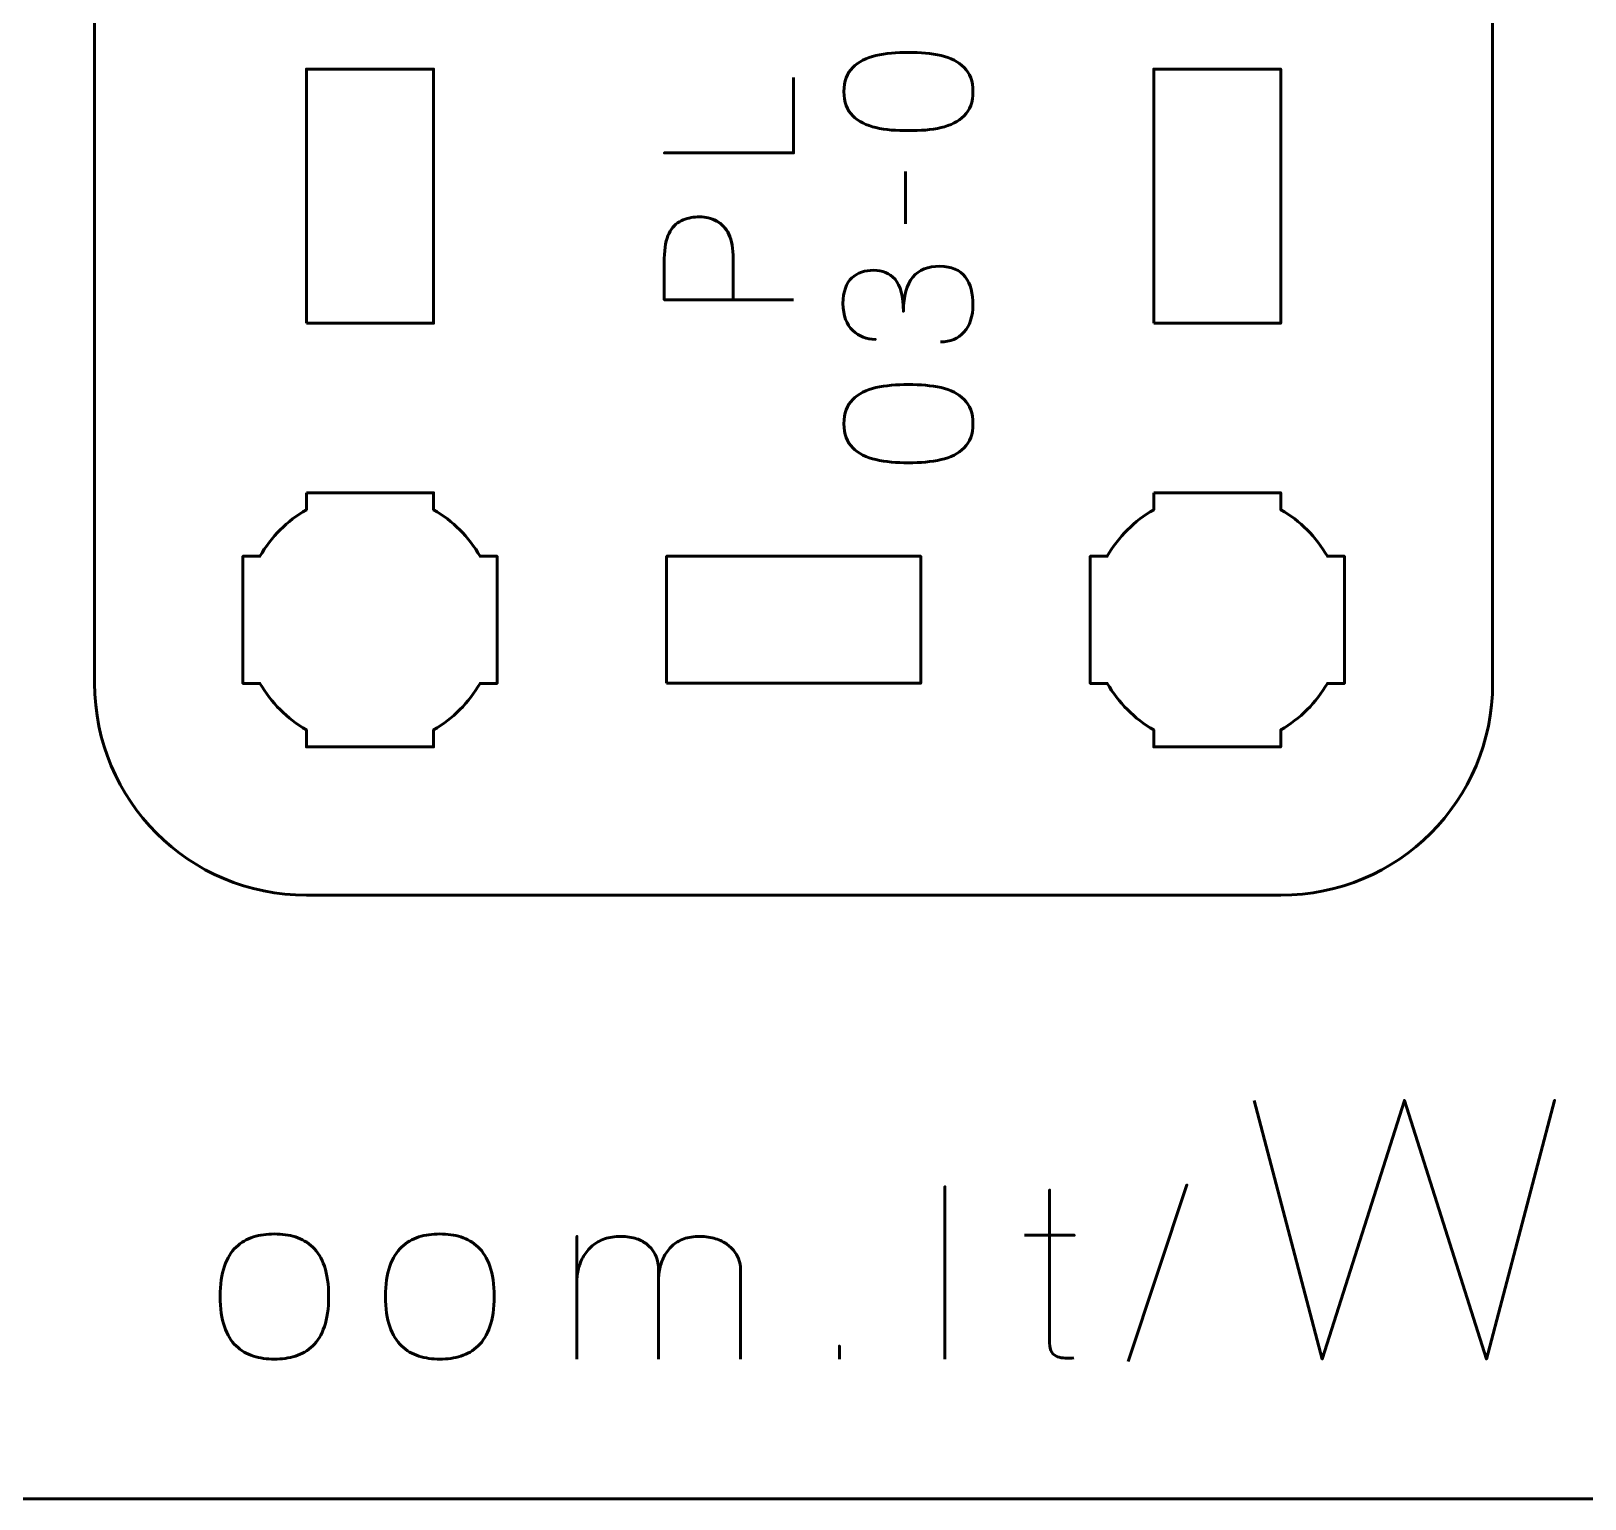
# Model space of a CAD drawing. Header units: centimetres. Extents: x -21 to 0, y -29.7 to 0.
# Drawn here: x -11.825 to -8.157, y -29.7 to -26.235 of the extents above; entities that cross this region are included whole.
import ezdxf

# ---------------------------------------------------------------- set-up
doc = ezdxf.new("R2010")
doc.units = ezdxf.units.CM
doc.header["$MEASUREMENT"] = 0
doc.layers.add('Layer 1', color=7, linetype='Continuous')

msp = doc.modelspace()

# ---------------------------------------------------------------- linework, layer by layer
at = {"layer": 'Layer 1', "color": 22, "lineweight": 53}
msp.add_open_spline([(-21, -29.19991), (-21, -29.19991), (-21, -0.49996), (-21, -0.49996), (-21, -0.49996), (-21, -0.22299), (-20.77691, 0), (-20.49991, 0), (-20.49991, 0), (-20.49991, 0), (-0.5001, 0), (-0.5001, 0), (-0.5001, 0), (-0.22296, 0), (0, -0.22299), (0, -0.49996), (0, -0.49996), (0, -0.49996), (0, -29.19991), (0, -29.19991), (0, -29.19991), (0, -29.47691), (-0.22296, -29.7), (-0.5001, -29.7), (-0.5001, -29.7), (-0.5001, -29.7), (-20.49991, -29.7), (-20.49991, -29.7), (-20.49991, -29.7), (-20.77691, -29.7), (-21, -29.47691), (-21, -29.19991)], degree=3, knots=[0, 0, 0, 0, 0.125, 0.125, 0.125, 0.125, 0.25, 0.25, 0.25, 0.25, 0.375, 0.375, 0.375, 0.375, 0.5, 0.5, 0.5, 0.5, 0.625, 0.625, 0.625, 0.625, 0.75, 0.75, 0.75, 0.75, 0.875, 0.875, 0.875, 0.875, 1, 1, 1, 1], dxfattribs=at)
at = {"layer": 'Layer 1', "color": 114, "lineweight": 53}
msp.add_open_spline([(-11.67493, -27.77487), (-11.67493, -27.77487), (-11.67493, -23.47501), (-11.67493, -23.47501), (-11.67493, -23.47501), (-11.67493, -23.19788), (-11.45183, -22.97492), (-11.17483, -22.97492), (-11.17483, -22.97492), (-11.17483, -22.97492), (-8.87491, -22.97492), (-8.87491, -22.97492), (-8.87491, -22.97492), (-8.5979, -22.97492), (-8.37495, -23.19788), (-8.37495, -23.47501), (-8.37495, -23.47501), (-8.37495, -23.47501), (-8.37495, -27.77487), (-8.37495, -27.77487), (-8.37495, -27.77487), (-8.37495, -28.05187), (-8.5979, -28.27496), (-8.87491, -28.27496), (-8.87491, -28.27496), (-8.87491, -28.27496), (-11.17483, -28.27496), (-11.17483, -28.27496), (-11.17483, -28.27496), (-11.45183, -28.27496), (-11.67493, -28.05187), (-11.67493, -27.77487)], degree=3, knots=[0, 0, 0, 0, 0.125, 0.125, 0.125, 0.125, 0.25, 0.25, 0.25, 0.25, 0.375, 0.375, 0.375, 0.375, 0.5, 0.5, 0.5, 0.5, 0.625, 0.625, 0.625, 0.625, 0.75, 0.75, 0.75, 0.75, 0.875, 0.875, 0.875, 0.875, 1, 1, 1, 1], dxfattribs=at)
at = {"layer": 'Layer 1', "color": 40, "lineweight": 53}
for points, knots in [([(-9.60156, -26.37823), (-9.6018, -26.35371), (-9.60872, -26.3347), (-9.62223, -26.32118), (-9.62223, -26.32118), (-9.63571, -26.30781), (-9.65391, -26.29847), (-9.67691, -26.29321), (-9.67691, -26.29321), (-9.69981, -26.28813), (-9.72542, -26.28562), (-9.75396, -26.28591), (-9.75396, -26.28591), (-9.78207, -26.28562), (-9.80769, -26.28813), (-9.83072, -26.29321), (-9.83072, -26.29321), (-9.85344, -26.29847), (-9.87164, -26.30781), (-9.88544, -26.32118), (-9.88544, -26.32118), (-9.89891, -26.3347), (-9.90597, -26.35371), (-9.90636, -26.37823), (-9.90636, -26.37823), (-9.90597, -26.40292), (-9.89891, -26.42194), (-9.88544, -26.43531), (-9.88544, -26.43531), (-9.87164, -26.44878), (-9.85344, -26.45803), (-9.83072, -26.46314), (-9.83072, -26.46314), (-9.80769, -26.46836), (-9.78207, -26.47083), (-9.75396, -26.47044), (-9.75396, -26.47044), (-9.72542, -26.47083), (-9.69981, -26.46836), (-9.67691, -26.46314), (-9.67691, -26.46314), (-9.65391, -26.45803), (-9.63571, -26.44878), (-9.62223, -26.43531), (-9.62223, -26.43531), (-9.60872, -26.42194), (-9.6018, -26.40292), (-9.60156, -26.37823)], [0, 0, 0, 0, 0.0833333, 0.0833333, 0.0833333, 0.0833333, 0.1666667, 0.1666667, 0.1666667, 0.1666667, 0.25, 0.25, 0.25, 0.25, 0.3333333, 0.3333333, 0.3333333, 0.3333333, 0.4166667, 0.4166667, 0.4166667, 0.4166667, 0.5, 0.5, 0.5, 0.5, 0.5833333, 0.5833333, 0.5833333, 0.5833333, 0.6666667, 0.6666667, 0.6666667, 0.6666667, 0.75, 0.75, 0.75, 0.75, 0.8333333, 0.8333333, 0.8333333, 0.8333333, 0.9166667, 0.9166667, 0.9166667, 0.9166667, 1, 1, 1, 1]), ([(-9.60156, -26.37823), (-9.6018, -26.35371), (-9.60872, -26.3347), (-9.62223, -26.32118), (-9.62223, -26.32118), (-9.63571, -26.30781), (-9.65391, -26.29847), (-9.67691, -26.29321), (-9.67691, -26.29321), (-9.69981, -26.28813), (-9.72542, -26.28562), (-9.75396, -26.28591), (-9.75396, -26.28591), (-9.78207, -26.28562), (-9.80769, -26.28813), (-9.83072, -26.29321), (-9.83072, -26.29321), (-9.85344, -26.29847), (-9.87164, -26.30781), (-9.88544, -26.32118), (-9.88544, -26.32118), (-9.89891, -26.3347), (-9.90597, -26.35371), (-9.90636, -26.37823), (-9.90636, -26.37823), (-9.90597, -26.40292), (-9.89891, -26.42194), (-9.88544, -26.43531), (-9.88544, -26.43531), (-9.87164, -26.44878), (-9.85344, -26.45803), (-9.83072, -26.46314), (-9.83072, -26.46314), (-9.80769, -26.46836), (-9.78207, -26.47083), (-9.75396, -26.47044), (-9.75396, -26.47044), (-9.72542, -26.47083), (-9.69981, -26.46836), (-9.67691, -26.46314), (-9.67691, -26.46314), (-9.65391, -26.45803), (-9.63571, -26.44878), (-9.62223, -26.43531), (-9.62223, -26.43531), (-9.60872, -26.42194), (-9.6018, -26.40292), (-9.60156, -26.37823)], [0, 0, 0, 0, 0.0833333, 0.0833333, 0.0833333, 0.0833333, 0.1666667, 0.1666667, 0.1666667, 0.1666667, 0.25, 0.25, 0.25, 0.25, 0.3333333, 0.3333333, 0.3333333, 0.3333333, 0.4166667, 0.4166667, 0.4166667, 0.4166667, 0.5, 0.5, 0.5, 0.5, 0.5833333, 0.5833333, 0.5833333, 0.5833333, 0.6666667, 0.6666667, 0.6666667, 0.6666667, 0.75, 0.75, 0.75, 0.75, 0.8333333, 0.8333333, 0.8333333, 0.8333333, 0.9166667, 0.9166667, 0.9166667, 0.9166667, 1, 1, 1, 1]), ([(-10.02489, -26.34489), (-10.02489, -26.34489), (-10.02489, -26.52308), (-10.02489, -26.52308), (-10.02489, -26.52308), (-10.02489, -26.52308), (-10.3301, -26.52308), (-10.3301, -26.52308), (-10.3301, -26.52308), (-10.3301, -26.52308), (-10.02489, -26.52308), (-10.02489, -26.52308), (-10.02489, -26.52308), (-10.02489, -26.52308), (-10.02489, -26.34489), (-10.02489, -26.34489)], [0, 0, 0, 0, 0.25, 0.25, 0.25, 0.25, 0.5, 0.5, 0.5, 0.5, 0.75, 0.75, 0.75, 0.75, 1, 1, 1, 1]), ([(-10.02489, -26.8695), (-10.02489, -26.8695), (-10.3301, -26.8695), (-10.3301, -26.8695), (-10.3301, -26.8695), (-10.3301, -26.8695), (-10.3301, -26.7722), (-10.3301, -26.7722), (-10.3301, -26.7722), (-10.32982, -26.74659), (-10.32612, -26.72659), (-10.31896, -26.7124), (-10.31896, -26.7124), (-10.31165, -26.69851), (-10.30213, -26.6887), (-10.29028, -26.68305), (-10.29028, -26.68305), (-10.27842, -26.67755), (-10.26562, -26.67452), (-10.25182, -26.67395), (-10.25182, -26.67395), (-10.23778, -26.67328), (-10.22441, -26.67561), (-10.21175, -26.68111), (-10.21175, -26.68111), (-10.19905, -26.68665), (-10.18857, -26.69614), (-10.18046, -26.70937), (-10.18046, -26.70937), (-10.17231, -26.72288), (-10.16818, -26.74109), (-10.1679, -26.76423), (-10.1679, -26.76423), (-10.1679, -26.76423), (-10.1679, -26.8695), (-10.1679, -26.8695), (-10.1679, -26.8695), (-10.1679, -26.8695), (-10.1679, -26.76423), (-10.1679, -26.76423), (-10.1679, -26.76423), (-10.16818, -26.74147), (-10.17231, -26.72345), (-10.18046, -26.70994), (-10.18046, -26.70994), (-10.18857, -26.69656), (-10.19905, -26.68704), (-10.21175, -26.6814), (-10.21175, -26.6814), (-10.22441, -26.67589), (-10.23778, -26.67342), (-10.25182, -26.67395), (-10.25182, -26.67395), (-10.26562, -26.67452), (-10.27842, -26.67755), (-10.29028, -26.68319), (-10.29028, -26.68319), (-10.30213, -26.68898), (-10.31165, -26.69889), (-10.31896, -26.71283), (-10.31896, -26.71283), (-10.32612, -26.72701), (-10.32982, -26.74687), (-10.3301, -26.7722), (-10.3301, -26.7722), (-10.3301, -26.7722), (-10.3301, -26.8695), (-10.3301, -26.8695), (-10.3301, -26.8695), (-10.3301, -26.8695), (-10.02489, -26.8695), (-10.02489, -26.8695)], [0, 0, 0, 0, 0.0555556, 0.0555556, 0.0555556, 0.0555556, 0.1111111, 0.1111111, 0.1111111, 0.1111111, 0.1666667, 0.1666667, 0.1666667, 0.1666667, 0.2222222, 0.2222222, 0.2222222, 0.2222222, 0.2777778, 0.2777778, 0.2777778, 0.2777778, 0.3333333, 0.3333333, 0.3333333, 0.3333333, 0.3888889, 0.3888889, 0.3888889, 0.3888889, 0.4444444, 0.4444444, 0.4444444, 0.4444444, 0.5, 0.5, 0.5, 0.5, 0.5555556, 0.5555556, 0.5555556, 0.5555556, 0.6111111, 0.6111111, 0.6111111, 0.6111111, 0.6666667, 0.6666667, 0.6666667, 0.6666667, 0.7222222, 0.7222222, 0.7222222, 0.7222222, 0.7777778, 0.7777778, 0.7777778, 0.7777778, 0.8333333, 0.8333333, 0.8333333, 0.8333333, 0.8888889, 0.8888889, 0.8888889, 0.8888889, 0.9444444, 0.9444444, 0.9444444, 0.9444444, 1, 1, 1, 1]), ([(-9.67818, -26.96902), (-9.65514, -26.96902), (-9.63669, -26.96129), (-9.6229, -26.94584), (-9.6229, -26.94584), (-9.60886, -26.9307), (-9.6018, -26.90933), (-9.60156, -26.88177), (-9.60156, -26.88177), (-9.60142, -26.85447), (-9.60748, -26.83242), (-9.61973, -26.81577), (-9.61973, -26.81577), (-9.63214, -26.79936), (-9.65211, -26.79097), (-9.6798, -26.7904), (-9.6798, -26.7904), (-9.70778, -26.7904), (-9.72916, -26.79894), (-9.74376, -26.81619), (-9.74376, -26.81619), (-9.75837, -26.83355), (-9.76567, -26.86054), (-9.76581, -26.89708), (-9.76581, -26.89708), (-9.76595, -26.8611), (-9.77255, -26.83574), (-9.78553, -26.82113), (-9.78553, -26.82113), (-9.79848, -26.80667), (-9.81527, -26.79965), (-9.83608, -26.80007), (-9.83608, -26.80007), (-9.85676, -26.79993), (-9.87383, -26.80586), (-9.88748, -26.81771), (-9.88748, -26.81771), (-9.90085, -26.82981), (-9.90787, -26.85006), (-9.90844, -26.87846), (-9.90844, -26.87846), (-9.90773, -26.90714), (-9.90004, -26.92834), (-9.8853, -26.94227), (-9.8853, -26.94227), (-9.87055, -26.95632), (-9.85277, -26.96323), (-9.83182, -26.96309), (-9.83182, -26.96309), (-9.85277, -26.96323), (-9.87055, -26.95632), (-9.8853, -26.94227), (-9.8853, -26.94227), (-9.90004, -26.92834), (-9.90773, -26.90714), (-9.90844, -26.87846), (-9.90844, -26.87846), (-9.90787, -26.85006), (-9.90085, -26.82981), (-9.88748, -26.81771), (-9.88748, -26.81771), (-9.87383, -26.80586), (-9.85676, -26.79993), (-9.83608, -26.80007), (-9.83608, -26.80007), (-9.81527, -26.79965), (-9.79848, -26.80667), (-9.78553, -26.82113), (-9.78553, -26.82113), (-9.77255, -26.83574), (-9.76595, -26.8611), (-9.76581, -26.89708), (-9.76581, -26.89708), (-9.76567, -26.86054), (-9.75837, -26.83355), (-9.74376, -26.81619), (-9.74376, -26.81619), (-9.72916, -26.79894), (-9.70778, -26.7904), (-9.6798, -26.7904), (-9.6798, -26.7904), (-9.65211, -26.79097), (-9.63214, -26.79936), (-9.61973, -26.81577), (-9.61973, -26.81577), (-9.60748, -26.83242), (-9.60142, -26.85447), (-9.60156, -26.88177), (-9.60156, -26.88177), (-9.6018, -26.90933), (-9.60886, -26.9307), (-9.6229, -26.94584), (-9.6229, -26.94584), (-9.63669, -26.96129), (-9.65514, -26.96902), (-9.67818, -26.96902)], [0, 0, 0, 0, 0.0416667, 0.0416667, 0.0416667, 0.0416667, 0.0833333, 0.0833333, 0.0833333, 0.0833333, 0.125, 0.125, 0.125, 0.125, 0.1666667, 0.1666667, 0.1666667, 0.1666667, 0.2083333, 0.2083333, 0.2083333, 0.2083333, 0.25, 0.25, 0.25, 0.25, 0.2916667, 0.2916667, 0.2916667, 0.2916667, 0.3333333, 0.3333333, 0.3333333, 0.3333333, 0.375, 0.375, 0.375, 0.375, 0.4166667, 0.4166667, 0.4166667, 0.4166667, 0.4583333, 0.4583333, 0.4583333, 0.4583333, 0.5, 0.5, 0.5, 0.5, 0.5416667, 0.5416667, 0.5416667, 0.5416667, 0.5833333, 0.5833333, 0.5833333, 0.5833333, 0.625, 0.625, 0.625, 0.625, 0.6666667, 0.6666667, 0.6666667, 0.6666667, 0.7083333, 0.7083333, 0.7083333, 0.7083333, 0.75, 0.75, 0.75, 0.75, 0.7916667, 0.7916667, 0.7916667, 0.7916667, 0.8333333, 0.8333333, 0.8333333, 0.8333333, 0.875, 0.875, 0.875, 0.875, 0.9166667, 0.9166667, 0.9166667, 0.9166667, 0.9583333, 0.9583333, 0.9583333, 0.9583333, 1, 1, 1, 1]), ([(-9.60156, -27.16206), (-9.6018, -27.13754), (-9.60872, -27.11852), (-9.62223, -27.10501), (-9.62223, -27.10501), (-9.63571, -27.09164), (-9.65391, -27.08229), (-9.67691, -27.07704), (-9.67691, -27.07704), (-9.69981, -27.07196), (-9.72542, -27.06945), (-9.75396, -27.06973), (-9.75396, -27.06973), (-9.78207, -27.06945), (-9.80769, -27.07196), (-9.83072, -27.07704), (-9.83072, -27.07704), (-9.85344, -27.08229), (-9.87164, -27.09164), (-9.88544, -27.10501), (-9.88544, -27.10501), (-9.89891, -27.11852), (-9.90597, -27.13754), (-9.90636, -27.16206), (-9.90636, -27.16206), (-9.90597, -27.18671), (-9.89891, -27.20576), (-9.88544, -27.2191), (-9.88544, -27.2191), (-9.87164, -27.23261), (-9.85344, -27.24185), (-9.83072, -27.24693), (-9.83072, -27.24693), (-9.80769, -27.25219), (-9.78207, -27.25466), (-9.75396, -27.25427), (-9.75396, -27.25427), (-9.72542, -27.25466), (-9.69981, -27.25219), (-9.67691, -27.24693), (-9.67691, -27.24693), (-9.65391, -27.24185), (-9.63571, -27.23261), (-9.62223, -27.2191), (-9.62223, -27.2191), (-9.60872, -27.20576), (-9.6018, -27.18671), (-9.60156, -27.16206)], [0, 0, 0, 0, 0.0833333, 0.0833333, 0.0833333, 0.0833333, 0.1666667, 0.1666667, 0.1666667, 0.1666667, 0.25, 0.25, 0.25, 0.25, 0.3333333, 0.3333333, 0.3333333, 0.3333333, 0.4166667, 0.4166667, 0.4166667, 0.4166667, 0.5, 0.5, 0.5, 0.5, 0.5833333, 0.5833333, 0.5833333, 0.5833333, 0.6666667, 0.6666667, 0.6666667, 0.6666667, 0.75, 0.75, 0.75, 0.75, 0.8333333, 0.8333333, 0.8333333, 0.8333333, 0.9166667, 0.9166667, 0.9166667, 0.9166667, 1, 1, 1, 1]), ([(-9.60156, -27.16206), (-9.6018, -27.13754), (-9.60872, -27.11852), (-9.62223, -27.10501), (-9.62223, -27.10501), (-9.63571, -27.09164), (-9.65391, -27.08229), (-9.67691, -27.07704), (-9.67691, -27.07704), (-9.69981, -27.07196), (-9.72542, -27.06945), (-9.75396, -27.06973), (-9.75396, -27.06973), (-9.78207, -27.06945), (-9.80769, -27.07196), (-9.83072, -27.07704), (-9.83072, -27.07704), (-9.85344, -27.08229), (-9.87164, -27.09164), (-9.88544, -27.10501), (-9.88544, -27.10501), (-9.89891, -27.11852), (-9.90597, -27.13754), (-9.90636, -27.16206), (-9.90636, -27.16206), (-9.90597, -27.18671), (-9.89891, -27.20576), (-9.88544, -27.2191), (-9.88544, -27.2191), (-9.87164, -27.23261), (-9.85344, -27.24185), (-9.83072, -27.24693), (-9.83072, -27.24693), (-9.80769, -27.25219), (-9.78207, -27.25466), (-9.75396, -27.25427), (-9.75396, -27.25427), (-9.72542, -27.25466), (-9.69981, -27.25219), (-9.67691, -27.24693), (-9.67691, -27.24693), (-9.65391, -27.24185), (-9.63571, -27.23261), (-9.62223, -27.2191), (-9.62223, -27.2191), (-9.60872, -27.20576), (-9.6018, -27.18671), (-9.60156, -27.16206)], [0, 0, 0, 0, 0.0833333, 0.0833333, 0.0833333, 0.0833333, 0.1666667, 0.1666667, 0.1666667, 0.1666667, 0.25, 0.25, 0.25, 0.25, 0.3333333, 0.3333333, 0.3333333, 0.3333333, 0.4166667, 0.4166667, 0.4166667, 0.4166667, 0.5, 0.5, 0.5, 0.5, 0.5833333, 0.5833333, 0.5833333, 0.5833333, 0.6666667, 0.6666667, 0.6666667, 0.6666667, 0.75, 0.75, 0.75, 0.75, 0.8333333, 0.8333333, 0.8333333, 0.8333333, 0.9166667, 0.9166667, 0.9166667, 0.9166667, 1, 1, 1, 1])]:
    msp.add_open_spline(points, degree=3, knots=knots, dxfattribs=at)
at = {"layer": 'Layer 1', "lineweight": 53}
for points, knots in [([(-11.17483, -26.92492), (-11.17483, -26.92492), (-11.17483, -26.32492), (-11.17483, -26.32492), (-11.17483, -26.32492), (-11.17483, -26.32492), (-10.87483, -26.32492), (-10.87483, -26.32492), (-10.87483, -26.32492), (-10.87483, -26.32492), (-10.87483, -26.92492), (-10.87483, -26.92492), (-10.87483, -26.92492), (-10.87483, -26.92492), (-11.17483, -26.92492), (-11.17483, -26.92492)], [0, 0, 0, 0, 0.25, 0.25, 0.25, 0.25, 0.5, 0.5, 0.5, 0.5, 0.75, 0.75, 0.75, 0.75, 1, 1, 1, 1]), ([(-9.17491, -26.92492), (-9.17491, -26.92492), (-9.17491, -26.32492), (-9.17491, -26.32492), (-9.17491, -26.32492), (-9.17491, -26.32492), (-8.87491, -26.32492), (-8.87491, -26.32492), (-8.87491, -26.32492), (-8.87491, -26.32492), (-8.87491, -26.92492), (-8.87491, -26.92492), (-8.87491, -26.92492), (-8.87491, -26.92492), (-9.17491, -26.92492), (-9.17491, -26.92492)], [0, 0, 0, 0, 0.25, 0.25, 0.25, 0.25, 0.5, 0.5, 0.5, 0.5, 0.75, 0.75, 0.75, 0.75, 1, 1, 1, 1]), ([(-11.17489, -27.32502), (-11.17489, -27.32502), (-11.03032, -27.32502), (-11.03032, -27.32502), (-11.03032, -27.32502), (-11.03032, -27.32502), (-11.0249, -27.32495), (-11.0249, -27.32495), (-11.0249, -27.32495), (-11.0249, -27.32495), (-11.01947, -27.32502), (-11.01947, -27.32502), (-11.01947, -27.32502), (-11.01947, -27.32502), (-10.87489, -27.32502), (-10.87489, -27.32502), (-10.87489, -27.32502), (-10.87489, -27.32502), (-10.87489, -27.36508), (-10.87489, -27.36508), (-10.87489, -27.36508), (-10.82932, -27.39143), (-10.79134, -27.42944), (-10.765, -27.47501), (-10.765, -27.47501), (-10.765, -27.47501), (-10.72489, -27.47501), (-10.72489, -27.47501), (-10.72489, -27.47501), (-10.72489, -27.47501), (-10.72489, -27.77501), (-10.72489, -27.77501), (-10.72489, -27.77501), (-10.72489, -27.77501), (-10.76509, -27.77501), (-10.76509, -27.77501), (-10.76509, -27.77501), (-10.79143, -27.82051), (-10.82937, -27.85847), (-10.87489, -27.8848), (-10.87489, -27.8848), (-10.87489, -27.8848), (-10.87489, -27.92501), (-10.87489, -27.92501), (-10.87489, -27.92501), (-10.87489, -27.92501), (-11.17489, -27.92501), (-11.17489, -27.92501), (-11.17489, -27.92501), (-11.17489, -27.92501), (-11.17489, -27.88478), (-11.17489, -27.88478), (-11.17489, -27.88478), (-11.2204, -27.85845), (-11.25834, -27.8205), (-11.28469, -27.77501), (-11.28469, -27.77501), (-11.28469, -27.77501), (-11.32488, -27.77501), (-11.32488, -27.77501), (-11.32488, -27.77501), (-11.32488, -27.77501), (-11.32488, -27.62754), (-11.32488, -27.62754), (-11.32488, -27.62754), (-11.32488, -27.62754), (-11.3249, -27.62494), (-11.3249, -27.62494), (-11.3249, -27.62494), (-11.3249, -27.62494), (-11.32488, -27.62234), (-11.32488, -27.62234), (-11.32488, -27.62234), (-11.32488, -27.62234), (-11.32488, -27.47501), (-11.32488, -27.47501), (-11.32488, -27.47501), (-11.32488, -27.47501), (-11.28478, -27.47501), (-11.28478, -27.47501), (-11.28478, -27.47501), (-11.25844, -27.42945), (-11.22045, -27.39145), (-11.17489, -27.3651), (-11.17489, -27.3651), (-11.17489, -27.3651), (-11.17489, -27.32502), (-11.17489, -27.32502)], [0, 0, 0, 0, 0.0454545, 0.0454545, 0.0454545, 0.0454545, 0.0909091, 0.0909091, 0.0909091, 0.0909091, 0.1363636, 0.1363636, 0.1363636, 0.1363636, 0.1818182, 0.1818182, 0.1818182, 0.1818182, 0.2272727, 0.2272727, 0.2272727, 0.2272727, 0.2727273, 0.2727273, 0.2727273, 0.2727273, 0.3181818, 0.3181818, 0.3181818, 0.3181818, 0.3636364, 0.3636364, 0.3636364, 0.3636364, 0.4090909, 0.4090909, 0.4090909, 0.4090909, 0.4545455, 0.4545455, 0.4545455, 0.4545455, 0.5, 0.5, 0.5, 0.5, 0.5454545, 0.5454545, 0.5454545, 0.5454545, 0.5909091, 0.5909091, 0.5909091, 0.5909091, 0.6363636, 0.6363636, 0.6363636, 0.6363636, 0.6818182, 0.6818182, 0.6818182, 0.6818182, 0.7272727, 0.7272727, 0.7272727, 0.7272727, 0.7727273, 0.7727273, 0.7727273, 0.7727273, 0.8181818, 0.8181818, 0.8181818, 0.8181818, 0.8636364, 0.8636364, 0.8636364, 0.8636364, 0.9090909, 0.9090909, 0.9090909, 0.9090909, 0.9545455, 0.9545455, 0.9545455, 0.9545455, 1, 1, 1, 1]), ([(-9.17489, -27.32502), (-9.17489, -27.32502), (-9.03032, -27.32502), (-9.03032, -27.32502), (-9.03032, -27.32502), (-9.03032, -27.32502), (-9.0249, -27.32495), (-9.0249, -27.32495), (-9.0249, -27.32495), (-9.0249, -27.32495), (-9.01947, -27.32502), (-9.01947, -27.32502), (-9.01947, -27.32502), (-9.01947, -27.32502), (-8.87489, -27.32502), (-8.87489, -27.32502), (-8.87489, -27.32502), (-8.87489, -27.32502), (-8.87489, -27.36508), (-8.87489, -27.36508), (-8.87489, -27.36508), (-8.82932, -27.39143), (-8.79134, -27.42944), (-8.765, -27.47501), (-8.765, -27.47501), (-8.765, -27.47501), (-8.72489, -27.47501), (-8.72489, -27.47501), (-8.72489, -27.47501), (-8.72489, -27.47501), (-8.72489, -27.77501), (-8.72489, -27.77501), (-8.72489, -27.77501), (-8.72489, -27.77501), (-8.76509, -27.77501), (-8.76509, -27.77501), (-8.76509, -27.77501), (-8.79143, -27.82051), (-8.82937, -27.85847), (-8.87489, -27.8848), (-8.87489, -27.8848), (-8.87489, -27.8848), (-8.87489, -27.92501), (-8.87489, -27.92501), (-8.87489, -27.92501), (-8.87489, -27.92501), (-9.17489, -27.92501), (-9.17489, -27.92501), (-9.17489, -27.92501), (-9.17489, -27.92501), (-9.17489, -27.88478), (-9.17489, -27.88478), (-9.17489, -27.88478), (-9.2204, -27.85845), (-9.25834, -27.8205), (-9.28469, -27.77501), (-9.28469, -27.77501), (-9.28469, -27.77501), (-9.32488, -27.77501), (-9.32488, -27.77501), (-9.32488, -27.77501), (-9.32488, -27.77501), (-9.32488, -27.62754), (-9.32488, -27.62754), (-9.32488, -27.62754), (-9.32488, -27.62754), (-9.3249, -27.62494), (-9.3249, -27.62494), (-9.3249, -27.62494), (-9.3249, -27.62494), (-9.32488, -27.62234), (-9.32488, -27.62234), (-9.32488, -27.62234), (-9.32488, -27.62234), (-9.32488, -27.47501), (-9.32488, -27.47501), (-9.32488, -27.47501), (-9.32488, -27.47501), (-9.28478, -27.47501), (-9.28478, -27.47501), (-9.28478, -27.47501), (-9.25844, -27.42945), (-9.22045, -27.39145), (-9.17489, -27.3651), (-9.17489, -27.3651), (-9.17489, -27.3651), (-9.17489, -27.32502), (-9.17489, -27.32502)], [0, 0, 0, 0, 0.0454545, 0.0454545, 0.0454545, 0.0454545, 0.0909091, 0.0909091, 0.0909091, 0.0909091, 0.1363636, 0.1363636, 0.1363636, 0.1363636, 0.1818182, 0.1818182, 0.1818182, 0.1818182, 0.2272727, 0.2272727, 0.2272727, 0.2272727, 0.2727273, 0.2727273, 0.2727273, 0.2727273, 0.3181818, 0.3181818, 0.3181818, 0.3181818, 0.3636364, 0.3636364, 0.3636364, 0.3636364, 0.4090909, 0.4090909, 0.4090909, 0.4090909, 0.4545455, 0.4545455, 0.4545455, 0.4545455, 0.5, 0.5, 0.5, 0.5, 0.5454545, 0.5454545, 0.5454545, 0.5454545, 0.5909091, 0.5909091, 0.5909091, 0.5909091, 0.6363636, 0.6363636, 0.6363636, 0.6363636, 0.6818182, 0.6818182, 0.6818182, 0.6818182, 0.7272727, 0.7272727, 0.7272727, 0.7272727, 0.7727273, 0.7727273, 0.7727273, 0.7727273, 0.8181818, 0.8181818, 0.8181818, 0.8181818, 0.8636364, 0.8636364, 0.8636364, 0.8636364, 0.9090909, 0.9090909, 0.9090909, 0.9090909, 0.9545455, 0.9545455, 0.9545455, 0.9545455, 1, 1, 1, 1]), ([(-10.32488, -27.77487), (-10.32488, -27.77487), (-10.32488, -27.47486), (-10.32488, -27.47486), (-10.32488, -27.47486), (-10.32488, -27.47486), (-9.72489, -27.47486), (-9.72489, -27.47486), (-9.72489, -27.47486), (-9.72489, -27.47486), (-9.72489, -27.77487), (-9.72489, -27.77487), (-9.72489, -27.77487), (-9.72489, -27.77487), (-10.32488, -27.77487), (-10.32488, -27.77487)], [0, 0, 0, 0, 0.25, 0.25, 0.25, 0.25, 0.5, 0.5, 0.5, 0.5, 0.75, 0.75, 0.75, 0.75, 1, 1, 1, 1])]:
    msp.add_open_spline(points, degree=3, knots=knots, dxfattribs=at)
at = {"layer": 'Layer 1', "color": 40, "lineweight": 53}
msp.add_open_spline([(-9.76112, -26.69036), (-9.76112, -26.69036), (-9.76112, -26.56718), (-9.76112, -26.56718)], degree=3, dxfattribs=at)
at = {"layer": 'Layer 1', "color": 30, "lineweight": 53}
for points, knots in [([(-8.9381, -28.75943), (-8.9381, -28.75943), (-8.77723, -29.36988), (-8.77723, -29.36988), (-8.77723, -29.36988), (-8.77723, -29.36988), (-8.58334, -28.75943), (-8.58334, -28.75943), (-8.58334, -28.75943), (-8.58334, -28.75943), (-8.38946, -29.36988), (-8.38946, -29.36988), (-8.38946, -29.36988), (-8.38946, -29.36988), (-8.22859, -28.75943), (-8.22859, -28.75943), (-8.22859, -28.75943), (-8.22859, -28.75943), (-8.38946, -29.36988), (-8.38946, -29.36988), (-8.38946, -29.36988), (-8.38946, -29.36988), (-8.58334, -28.75943), (-8.58334, -28.75943), (-8.58334, -28.75943), (-8.58334, -28.75943), (-8.77723, -29.36988), (-8.77723, -29.36988), (-8.77723, -29.36988), (-8.77723, -29.36988), (-8.9381, -28.75943), (-8.9381, -28.75943)], [0, 0, 0, 0, 0.125, 0.125, 0.125, 0.125, 0.25, 0.25, 0.25, 0.25, 0.375, 0.375, 0.375, 0.375, 0.5, 0.5, 0.5, 0.5, 0.625, 0.625, 0.625, 0.625, 0.75, 0.75, 0.75, 0.75, 0.875, 0.875, 0.875, 0.875, 1, 1, 1, 1]), ([(-9.66793, -29.36988), (-9.66793, -29.36988), (-9.66793, -28.96292), (-9.66793, -28.96292), (-9.66793, -28.96292), (-9.66793, -28.96292), (-9.66793, -29.36988), (-9.66793, -29.36988)], [0, 0, 0, 0, 0.5, 0.5, 0.5, 0.5, 1, 1, 1, 1]), ([(-9.36313, -29.36706), (-9.37009, -29.36762), (-9.37705, -29.36781), (-9.38383, -29.36762), (-9.38383, -29.36762), (-9.3906, -29.36743), (-9.39672, -29.3664), (-9.40227, -29.36433), (-9.40227, -29.36433), (-9.40782, -29.36235), (-9.41224, -29.35878), (-9.41562, -29.3537), (-9.41562, -29.3537), (-9.41892, -29.34862), (-9.42061, -29.34138), (-9.4207, -29.33206), (-9.4207, -29.33206), (-9.4207, -29.32764), (-9.4207, -29.32012), (-9.4207, -29.30958), (-9.4207, -29.30958), (-9.4207, -29.29895), (-9.4207, -29.28615), (-9.4207, -29.27101), (-9.4207, -29.27101), (-9.4207, -29.25586), (-9.4207, -29.23931), (-9.4207, -29.22134), (-9.4207, -29.22134), (-9.4207, -29.20337), (-9.4207, -29.18484), (-9.4207, -29.16565), (-9.4207, -29.16565), (-9.4207, -29.14646), (-9.4207, -29.12755), (-9.4207, -29.10883), (-9.4207, -29.10883), (-9.4207, -29.09011), (-9.4207, -29.07251), (-9.4207, -29.05596), (-9.4207, -29.05596), (-9.4207, -29.0394), (-9.4207, -29.02472), (-9.4207, -29.01203), (-9.4207, -29.01203), (-9.4207, -28.99923), (-9.4207, -28.98926), (-9.4207, -28.98192), (-9.4207, -28.98192), (-9.4207, -28.97468), (-9.4207, -28.97091), (-9.4207, -28.97082), (-9.4207, -28.97082), (-9.4207, -28.97091), (-9.4207, -28.97468), (-9.4207, -28.98192), (-9.4207, -28.98192), (-9.4207, -28.98926), (-9.4207, -28.99923), (-9.4207, -29.01203), (-9.4207, -29.01203), (-9.4207, -29.02472), (-9.4207, -29.0394), (-9.4207, -29.05596), (-9.4207, -29.05596), (-9.4207, -29.07251), (-9.4207, -29.09011), (-9.4207, -29.10883), (-9.4207, -29.10883), (-9.4207, -29.12755), (-9.4207, -29.14646), (-9.4207, -29.16565), (-9.4207, -29.16565), (-9.4207, -29.18484), (-9.4207, -29.20337), (-9.4207, -29.22134), (-9.4207, -29.22134), (-9.4207, -29.23931), (-9.4207, -29.25586), (-9.4207, -29.27101), (-9.4207, -29.27101), (-9.4207, -29.28615), (-9.4207, -29.29895), (-9.4207, -29.30958), (-9.4207, -29.30958), (-9.4207, -29.32012), (-9.4207, -29.32764), (-9.4207, -29.33206), (-9.4207, -29.33206), (-9.42061, -29.34138), (-9.41892, -29.34862), (-9.41562, -29.3537), (-9.41562, -29.3537), (-9.41224, -29.35878), (-9.40782, -29.36235), (-9.40227, -29.36433), (-9.40227, -29.36433), (-9.39672, -29.3664), (-9.3906, -29.36743), (-9.38383, -29.36762), (-9.38383, -29.36762), (-9.37705, -29.36781), (-9.37009, -29.36762), (-9.36313, -29.36706)], [0, 0, 0, 0, 0.0384615, 0.0384615, 0.0384615, 0.0384615, 0.0769231, 0.0769231, 0.0769231, 0.0769231, 0.1153846, 0.1153846, 0.1153846, 0.1153846, 0.1538462, 0.1538462, 0.1538462, 0.1538462, 0.1923077, 0.1923077, 0.1923077, 0.1923077, 0.2307692, 0.2307692, 0.2307692, 0.2307692, 0.2692308, 0.2692308, 0.2692308, 0.2692308, 0.3076923, 0.3076923, 0.3076923, 0.3076923, 0.3461538, 0.3461538, 0.3461538, 0.3461538, 0.3846154, 0.3846154, 0.3846154, 0.3846154, 0.4230769, 0.4230769, 0.4230769, 0.4230769, 0.4615385, 0.4615385, 0.4615385, 0.4615385, 0.5, 0.5, 0.5, 0.5, 0.5384615, 0.5384615, 0.5384615, 0.5384615, 0.5769231, 0.5769231, 0.5769231, 0.5769231, 0.6153846, 0.6153846, 0.6153846, 0.6153846, 0.6538462, 0.6538462, 0.6538462, 0.6538462, 0.6923077, 0.6923077, 0.6923077, 0.6923077, 0.7307692, 0.7307692, 0.7307692, 0.7307692, 0.7692308, 0.7692308, 0.7692308, 0.7692308, 0.8076923, 0.8076923, 0.8076923, 0.8076923, 0.8461538, 0.8461538, 0.8461538, 0.8461538, 0.8846154, 0.8846154, 0.8846154, 0.8846154, 0.9230769, 0.9230769, 0.9230769, 0.9230769, 0.9615385, 0.9615385, 0.9615385, 0.9615385, 1, 1, 1, 1]), ([(-9.235, -29.37552), (-9.235, -29.37552), (-9.09671, -28.95897), (-9.09671, -28.95897), (-9.09671, -28.95897), (-9.09671, -28.95897), (-9.235, -29.37552), (-9.235, -29.37552)], [0, 0, 0, 0, 0.5, 0.5, 0.5, 0.5, 1, 1, 1, 1]), ([(-11.25062, -29.36988), (-11.23284, -29.36997), (-11.21629, -29.36772), (-11.20086, -29.36292), (-11.20086, -29.36292), (-11.18543, -29.35812), (-11.17179, -29.35012), (-11.16012, -29.33893), (-11.16012, -29.33893), (-11.14836, -29.32774), (-11.13924, -29.31259), (-11.13256, -29.2934), (-11.13256, -29.2934), (-11.12598, -29.2743), (-11.12259, -29.2505), (-11.12249, -29.222), (-11.12249, -29.222), (-11.12259, -29.19359), (-11.12598, -29.16988), (-11.13256, -29.15088), (-11.13256, -29.15088), (-11.13924, -29.13187), (-11.14836, -29.11673), (-11.16012, -29.10553), (-11.16012, -29.10553), (-11.17179, -29.09443), (-11.18543, -29.08644), (-11.20086, -29.08164), (-11.20086, -29.08164), (-11.21629, -29.07684), (-11.23284, -29.07458), (-11.25062, -29.07468), (-11.25062, -29.07468), (-11.26821, -29.07458), (-11.28477, -29.07684), (-11.3002, -29.08164), (-11.3002, -29.08164), (-11.31563, -29.08644), (-11.32917, -29.09443), (-11.34093, -29.10553), (-11.34093, -29.10553), (-11.35269, -29.11673), (-11.36191, -29.13187), (-11.36859, -29.15088), (-11.36859, -29.15088), (-11.37527, -29.16988), (-11.37866, -29.19359), (-11.37875, -29.222), (-11.37875, -29.222), (-11.37866, -29.2505), (-11.37527, -29.2743), (-11.36859, -29.2934), (-11.36859, -29.2934), (-11.36191, -29.31259), (-11.35269, -29.32774), (-11.34093, -29.33893), (-11.34093, -29.33893), (-11.32917, -29.35012), (-11.31563, -29.35812), (-11.3002, -29.36292), (-11.3002, -29.36292), (-11.28477, -29.36772), (-11.26821, -29.36997), (-11.25062, -29.36988)], [0, 0, 0, 0, 0.0625, 0.0625, 0.0625, 0.0625, 0.125, 0.125, 0.125, 0.125, 0.1875, 0.1875, 0.1875, 0.1875, 0.25, 0.25, 0.25, 0.25, 0.3125, 0.3125, 0.3125, 0.3125, 0.375, 0.375, 0.375, 0.375, 0.4375, 0.4375, 0.4375, 0.4375, 0.5, 0.5, 0.5, 0.5, 0.5625, 0.5625, 0.5625, 0.5625, 0.625, 0.625, 0.625, 0.625, 0.6875, 0.6875, 0.6875, 0.6875, 0.75, 0.75, 0.75, 0.75, 0.8125, 0.8125, 0.8125, 0.8125, 0.875, 0.875, 0.875, 0.875, 0.9375, 0.9375, 0.9375, 0.9375, 1, 1, 1, 1]), ([(-11.25062, -29.36988), (-11.23284, -29.36997), (-11.21629, -29.36772), (-11.20086, -29.36292), (-11.20086, -29.36292), (-11.18543, -29.35812), (-11.17179, -29.35012), (-11.16012, -29.33893), (-11.16012, -29.33893), (-11.14836, -29.32774), (-11.13924, -29.31259), (-11.13256, -29.2934), (-11.13256, -29.2934), (-11.12598, -29.2743), (-11.12259, -29.2505), (-11.12249, -29.222), (-11.12249, -29.222), (-11.12259, -29.19359), (-11.12598, -29.16988), (-11.13256, -29.15088), (-11.13256, -29.15088), (-11.13924, -29.13187), (-11.14836, -29.11673), (-11.16012, -29.10553), (-11.16012, -29.10553), (-11.17179, -29.09443), (-11.18543, -29.08644), (-11.20086, -29.08164), (-11.20086, -29.08164), (-11.21629, -29.07684), (-11.23284, -29.07458), (-11.25062, -29.07468), (-11.25062, -29.07468), (-11.26821, -29.07458), (-11.28477, -29.07684), (-11.3002, -29.08164), (-11.3002, -29.08164), (-11.31563, -29.08644), (-11.32917, -29.09443), (-11.34093, -29.10553), (-11.34093, -29.10553), (-11.35269, -29.11673), (-11.36191, -29.13187), (-11.36859, -29.15088), (-11.36859, -29.15088), (-11.37527, -29.16988), (-11.37866, -29.19359), (-11.37875, -29.222), (-11.37875, -29.222), (-11.37866, -29.2505), (-11.37527, -29.2743), (-11.36859, -29.2934), (-11.36859, -29.2934), (-11.36191, -29.31259), (-11.35269, -29.32774), (-11.34093, -29.33893), (-11.34093, -29.33893), (-11.32917, -29.35012), (-11.31563, -29.35812), (-11.3002, -29.36292), (-11.3002, -29.36292), (-11.28477, -29.36772), (-11.26821, -29.36997), (-11.25062, -29.36988)], [0, 0, 0, 0, 0.0625, 0.0625, 0.0625, 0.0625, 0.125, 0.125, 0.125, 0.125, 0.1875, 0.1875, 0.1875, 0.1875, 0.25, 0.25, 0.25, 0.25, 0.3125, 0.3125, 0.3125, 0.3125, 0.375, 0.375, 0.375, 0.375, 0.4375, 0.4375, 0.4375, 0.4375, 0.5, 0.5, 0.5, 0.5, 0.5625, 0.5625, 0.5625, 0.5625, 0.625, 0.625, 0.625, 0.625, 0.6875, 0.6875, 0.6875, 0.6875, 0.75, 0.75, 0.75, 0.75, 0.8125, 0.8125, 0.8125, 0.8125, 0.875, 0.875, 0.875, 0.875, 0.9375, 0.9375, 0.9375, 0.9375, 1, 1, 1, 1]), ([(-10.86003, -29.36988), (-10.84225, -29.36997), (-10.8257, -29.36772), (-10.81027, -29.36292), (-10.81027, -29.36292), (-10.79484, -29.35812), (-10.7812, -29.35012), (-10.76953, -29.33893), (-10.76953, -29.33893), (-10.75777, -29.32774), (-10.74865, -29.31259), (-10.74197, -29.2934), (-10.74197, -29.2934), (-10.73539, -29.2743), (-10.732, -29.2505), (-10.7319, -29.222), (-10.7319, -29.222), (-10.732, -29.19359), (-10.73539, -29.16988), (-10.74197, -29.15088), (-10.74197, -29.15088), (-10.74865, -29.13187), (-10.75777, -29.11673), (-10.76953, -29.10553), (-10.76953, -29.10553), (-10.7812, -29.09443), (-10.79484, -29.08644), (-10.81027, -29.08164), (-10.81027, -29.08164), (-10.8257, -29.07684), (-10.84225, -29.07458), (-10.86003, -29.07468), (-10.86003, -29.07468), (-10.87762, -29.07458), (-10.89418, -29.07684), (-10.90961, -29.08164), (-10.90961, -29.08164), (-10.92504, -29.08644), (-10.93858, -29.09443), (-10.95034, -29.10553), (-10.95034, -29.10553), (-10.9621, -29.11673), (-10.97132, -29.13187), (-10.978, -29.15088), (-10.978, -29.15088), (-10.98468, -29.16988), (-10.98807, -29.19359), (-10.98816, -29.222), (-10.98816, -29.222), (-10.98807, -29.2505), (-10.98468, -29.2743), (-10.978, -29.2934), (-10.978, -29.2934), (-10.97132, -29.31259), (-10.9621, -29.32774), (-10.95034, -29.33893), (-10.95034, -29.33893), (-10.93858, -29.35012), (-10.92504, -29.35812), (-10.90961, -29.36292), (-10.90961, -29.36292), (-10.89418, -29.36772), (-10.87762, -29.36997), (-10.86003, -29.36988)], [0, 0, 0, 0, 0.0625, 0.0625, 0.0625, 0.0625, 0.125, 0.125, 0.125, 0.125, 0.1875, 0.1875, 0.1875, 0.1875, 0.25, 0.25, 0.25, 0.25, 0.3125, 0.3125, 0.3125, 0.3125, 0.375, 0.375, 0.375, 0.375, 0.4375, 0.4375, 0.4375, 0.4375, 0.5, 0.5, 0.5, 0.5, 0.5625, 0.5625, 0.5625, 0.5625, 0.625, 0.625, 0.625, 0.625, 0.6875, 0.6875, 0.6875, 0.6875, 0.75, 0.75, 0.75, 0.75, 0.8125, 0.8125, 0.8125, 0.8125, 0.875, 0.875, 0.875, 0.875, 0.9375, 0.9375, 0.9375, 0.9375, 1, 1, 1, 1]), ([(-10.86003, -29.36988), (-10.84225, -29.36997), (-10.8257, -29.36772), (-10.81027, -29.36292), (-10.81027, -29.36292), (-10.79484, -29.35812), (-10.7812, -29.35012), (-10.76953, -29.33893), (-10.76953, -29.33893), (-10.75777, -29.32774), (-10.74865, -29.31259), (-10.74197, -29.2934), (-10.74197, -29.2934), (-10.73539, -29.2743), (-10.732, -29.2505), (-10.7319, -29.222), (-10.7319, -29.222), (-10.732, -29.19359), (-10.73539, -29.16988), (-10.74197, -29.15088), (-10.74197, -29.15088), (-10.74865, -29.13187), (-10.75777, -29.11673), (-10.76953, -29.10553), (-10.76953, -29.10553), (-10.7812, -29.09443), (-10.79484, -29.08644), (-10.81027, -29.08164), (-10.81027, -29.08164), (-10.8257, -29.07684), (-10.84225, -29.07458), (-10.86003, -29.07468), (-10.86003, -29.07468), (-10.87762, -29.07458), (-10.89418, -29.07684), (-10.90961, -29.08164), (-10.90961, -29.08164), (-10.92504, -29.08644), (-10.93858, -29.09443), (-10.95034, -29.10553), (-10.95034, -29.10553), (-10.9621, -29.11673), (-10.97132, -29.13187), (-10.978, -29.15088), (-10.978, -29.15088), (-10.98468, -29.16988), (-10.98807, -29.19359), (-10.98816, -29.222), (-10.98816, -29.222), (-10.98807, -29.2505), (-10.98468, -29.2743), (-10.978, -29.2934), (-10.978, -29.2934), (-10.97132, -29.31259), (-10.9621, -29.32774), (-10.95034, -29.33893), (-10.95034, -29.33893), (-10.93858, -29.35012), (-10.92504, -29.35812), (-10.90961, -29.36292), (-10.90961, -29.36292), (-10.89418, -29.36772), (-10.87762, -29.36997), (-10.86003, -29.36988)], [0, 0, 0, 0, 0.0625, 0.0625, 0.0625, 0.0625, 0.125, 0.125, 0.125, 0.125, 0.1875, 0.1875, 0.1875, 0.1875, 0.25, 0.25, 0.25, 0.25, 0.3125, 0.3125, 0.3125, 0.3125, 0.375, 0.375, 0.375, 0.375, 0.4375, 0.4375, 0.4375, 0.4375, 0.5, 0.5, 0.5, 0.5, 0.5625, 0.5625, 0.5625, 0.5625, 0.625, 0.625, 0.625, 0.625, 0.6875, 0.6875, 0.6875, 0.6875, 0.75, 0.75, 0.75, 0.75, 0.8125, 0.8125, 0.8125, 0.8125, 0.875, 0.875, 0.875, 0.875, 0.9375, 0.9375, 0.9375, 0.9375, 1, 1, 1, 1]), ([(-10.34414, -29.36988), (-10.34414, -29.36979), (-10.34414, -29.36706), (-10.34414, -29.3617), (-10.34414, -29.3617), (-10.34414, -29.35643), (-10.34414, -29.34918), (-10.34414, -29.34006), (-10.34414, -29.34006), (-10.34414, -29.33084), (-10.34414, -29.32049), (-10.34414, -29.30883), (-10.34414, -29.30883), (-10.34414, -29.29726), (-10.34414, -29.28512), (-10.34414, -29.27233), (-10.34414, -29.27233), (-10.34414, -29.25963), (-10.34414, -29.24711), (-10.34414, -29.2347), (-10.34414, -29.2347), (-10.34414, -29.22228), (-10.34414, -29.21061), (-10.34414, -29.19989), (-10.34414, -29.19989), (-10.34414, -29.18907), (-10.34414, -29.17985), (-10.34414, -29.17204), (-10.34414, -29.17204), (-10.34414, -29.16433), (-10.34414, -29.15878), (-10.34414, -29.15539), (-10.34414, -29.15539), (-10.34404, -29.15012), (-10.34489, -29.1442), (-10.34649, -29.13771), (-10.34649, -29.13771), (-10.34809, -29.13112), (-10.35082, -29.12454), (-10.35467, -29.11795), (-10.35467, -29.11795), (-10.35853, -29.11127), (-10.36389, -29.10516), (-10.37057, -29.09951), (-10.37057, -29.09951), (-10.37734, -29.09387), (-10.38581, -29.08935), (-10.39597, -29.08587), (-10.39597, -29.08587), (-10.40623, -29.08239), (-10.41845, -29.08051), (-10.43275, -29.08032), (-10.43275, -29.08032), (-10.44705, -29.08032), (-10.45985, -29.0823), (-10.47104, -29.08625), (-10.47104, -29.08625), (-10.48233, -29.09029), (-10.49202, -29.09584), (-10.5003, -29.1029), (-10.5003, -29.1029), (-10.50848, -29.10996), (-10.51535, -29.11805), (-10.52071, -29.12726), (-10.52071, -29.12726), (-10.52607, -29.13639), (-10.53003, -29.14608), (-10.53266, -29.15643), (-10.53266, -29.15643), (-10.53529, -29.16668), (-10.53661, -29.17712), (-10.53661, -29.18757), (-10.53661, -29.18757), (-10.53661, -29.17712), (-10.53529, -29.16668), (-10.53266, -29.15643), (-10.53266, -29.15643), (-10.53003, -29.14608), (-10.52607, -29.13639), (-10.52071, -29.12726), (-10.52071, -29.12726), (-10.51535, -29.11805), (-10.50848, -29.10996), (-10.5003, -29.1029), (-10.5003, -29.1029), (-10.49202, -29.09584), (-10.48233, -29.09029), (-10.47104, -29.08625), (-10.47104, -29.08625), (-10.45985, -29.0823), (-10.44705, -29.08032), (-10.43275, -29.08032), (-10.43275, -29.08032), (-10.41845, -29.08051), (-10.40623, -29.08239), (-10.39597, -29.08587), (-10.39597, -29.08587), (-10.38581, -29.08935), (-10.37734, -29.09387), (-10.37057, -29.09951), (-10.37057, -29.09951), (-10.36389, -29.10516), (-10.35853, -29.11127), (-10.35467, -29.11795), (-10.35467, -29.11795), (-10.35082, -29.12454), (-10.34809, -29.13112), (-10.34649, -29.13771), (-10.34649, -29.13771), (-10.34489, -29.1442), (-10.34404, -29.15012), (-10.34414, -29.15539), (-10.34414, -29.15539), (-10.34414, -29.15878), (-10.34414, -29.16433), (-10.34414, -29.17204), (-10.34414, -29.17204), (-10.34414, -29.17985), (-10.34414, -29.18907), (-10.34414, -29.19989), (-10.34414, -29.19989), (-10.34414, -29.21061), (-10.34414, -29.22228), (-10.34414, -29.2347), (-10.34414, -29.2347), (-10.34414, -29.24711), (-10.34414, -29.25963), (-10.34414, -29.27233), (-10.34414, -29.27233), (-10.34414, -29.28512), (-10.34414, -29.29726), (-10.34414, -29.30883), (-10.34414, -29.30883), (-10.34414, -29.32049), (-10.34414, -29.33084), (-10.34414, -29.34006), (-10.34414, -29.34006), (-10.34414, -29.34918), (-10.34414, -29.35643), (-10.34414, -29.3617), (-10.34414, -29.3617), (-10.34414, -29.36706), (-10.34414, -29.36979), (-10.34414, -29.36988)], [0, 0, 0, 0, 0.0277778, 0.0277778, 0.0277778, 0.0277778, 0.0555556, 0.0555556, 0.0555556, 0.0555556, 0.0833333, 0.0833333, 0.0833333, 0.0833333, 0.1111111, 0.1111111, 0.1111111, 0.1111111, 0.1388889, 0.1388889, 0.1388889, 0.1388889, 0.1666667, 0.1666667, 0.1666667, 0.1666667, 0.1944444, 0.1944444, 0.1944444, 0.1944444, 0.2222222, 0.2222222, 0.2222222, 0.2222222, 0.25, 0.25, 0.25, 0.25, 0.2777778, 0.2777778, 0.2777778, 0.2777778, 0.3055556, 0.3055556, 0.3055556, 0.3055556, 0.3333333, 0.3333333, 0.3333333, 0.3333333, 0.3611111, 0.3611111, 0.3611111, 0.3611111, 0.3888889, 0.3888889, 0.3888889, 0.3888889, 0.4166667, 0.4166667, 0.4166667, 0.4166667, 0.4444444, 0.4444444, 0.4444444, 0.4444444, 0.4722222, 0.4722222, 0.4722222, 0.4722222, 0.5, 0.5, 0.5, 0.5, 0.5277778, 0.5277778, 0.5277778, 0.5277778, 0.5555556, 0.5555556, 0.5555556, 0.5555556, 0.5833333, 0.5833333, 0.5833333, 0.5833333, 0.6111111, 0.6111111, 0.6111111, 0.6111111, 0.6388889, 0.6388889, 0.6388889, 0.6388889, 0.6666667, 0.6666667, 0.6666667, 0.6666667, 0.6944444, 0.6944444, 0.6944444, 0.6944444, 0.7222222, 0.7222222, 0.7222222, 0.7222222, 0.75, 0.75, 0.75, 0.75, 0.7777778, 0.7777778, 0.7777778, 0.7777778, 0.8055556, 0.8055556, 0.8055556, 0.8055556, 0.8333333, 0.8333333, 0.8333333, 0.8333333, 0.8611111, 0.8611111, 0.8611111, 0.8611111, 0.8888889, 0.8888889, 0.8888889, 0.8888889, 0.9166667, 0.9166667, 0.9166667, 0.9166667, 0.9444444, 0.9444444, 0.9444444, 0.9444444, 0.9722222, 0.9722222, 0.9722222, 0.9722222, 1, 1, 1, 1]), ([(-10.53661, -29.36988), (-10.53661, -29.36988), (-10.53661, -29.08032), (-10.53661, -29.08032), (-10.53661, -29.08032), (-10.53661, -29.08032), (-10.53661, -29.36988), (-10.53661, -29.36988)], [0, 0, 0, 0, 0.5, 0.5, 0.5, 0.5, 1, 1, 1, 1]), ([(-10.14997, -29.36988), (-10.14997, -29.36979), (-10.14997, -29.36706), (-10.14997, -29.3617), (-10.14997, -29.3617), (-10.14997, -29.35643), (-10.14997, -29.34918), (-10.14997, -29.34006), (-10.14997, -29.34006), (-10.14997, -29.33084), (-10.14997, -29.32049), (-10.14997, -29.30883), (-10.14997, -29.30883), (-10.14997, -29.29726), (-10.14997, -29.28512), (-10.14997, -29.27233), (-10.14997, -29.27233), (-10.14997, -29.25963), (-10.14997, -29.24711), (-10.14997, -29.2347), (-10.14997, -29.2347), (-10.14997, -29.22228), (-10.14997, -29.21061), (-10.14997, -29.19989), (-10.14997, -29.19989), (-10.14997, -29.18907), (-10.14997, -29.17985), (-10.14997, -29.17204), (-10.14997, -29.17204), (-10.14997, -29.16433), (-10.14997, -29.15878), (-10.14997, -29.15539), (-10.14997, -29.15539), (-10.14997, -29.15012), (-10.151, -29.1442), (-10.15317, -29.13771), (-10.15317, -29.13771), (-10.15524, -29.13112), (-10.15862, -29.12454), (-10.16333, -29.11795), (-10.16333, -29.11795), (-10.16794, -29.11127), (-10.17405, -29.10516), (-10.18158, -29.09951), (-10.18158, -29.09951), (-10.1891, -29.09387), (-10.19823, -29.08935), (-10.20895, -29.08587), (-10.20895, -29.08587), (-10.21968, -29.08239), (-10.23219, -29.08051), (-10.24649, -29.08032), (-10.24649, -29.08032), (-10.26079, -29.08032), (-10.27339, -29.0823), (-10.28421, -29.08625), (-10.28421, -29.08625), (-10.29494, -29.09029), (-10.30416, -29.09584), (-10.31187, -29.1029), (-10.31187, -29.1029), (-10.31949, -29.10996), (-10.3256, -29.11805), (-10.3304, -29.12726), (-10.3304, -29.12726), (-10.3352, -29.13639), (-10.33868, -29.14608), (-10.34084, -29.15643), (-10.34084, -29.15643), (-10.3431, -29.16668), (-10.34414, -29.17712), (-10.34414, -29.18757), (-10.34414, -29.18757), (-10.34414, -29.17712), (-10.3431, -29.16668), (-10.34084, -29.15643), (-10.34084, -29.15643), (-10.33868, -29.14608), (-10.3352, -29.13639), (-10.3304, -29.12726), (-10.3304, -29.12726), (-10.3256, -29.11805), (-10.31949, -29.10996), (-10.31187, -29.1029), (-10.31187, -29.1029), (-10.30416, -29.09584), (-10.29494, -29.09029), (-10.28421, -29.08625), (-10.28421, -29.08625), (-10.27339, -29.0823), (-10.26079, -29.08032), (-10.24649, -29.08032), (-10.24649, -29.08032), (-10.23219, -29.08051), (-10.21968, -29.08239), (-10.20895, -29.08587), (-10.20895, -29.08587), (-10.19823, -29.08935), (-10.1891, -29.09387), (-10.18158, -29.09951), (-10.18158, -29.09951), (-10.17405, -29.10516), (-10.16794, -29.11127), (-10.16333, -29.11795), (-10.16333, -29.11795), (-10.15862, -29.12454), (-10.15524, -29.13112), (-10.15317, -29.13771), (-10.15317, -29.13771), (-10.151, -29.1442), (-10.14997, -29.15012), (-10.14997, -29.15539), (-10.14997, -29.15539), (-10.14997, -29.15878), (-10.14997, -29.16433), (-10.14997, -29.17204), (-10.14997, -29.17204), (-10.14997, -29.17985), (-10.14997, -29.18907), (-10.14997, -29.19989), (-10.14997, -29.19989), (-10.14997, -29.21061), (-10.14997, -29.22228), (-10.14997, -29.2347), (-10.14997, -29.2347), (-10.14997, -29.24711), (-10.14997, -29.25963), (-10.14997, -29.27233), (-10.14997, -29.27233), (-10.14997, -29.28512), (-10.14997, -29.29726), (-10.14997, -29.30883), (-10.14997, -29.30883), (-10.14997, -29.32049), (-10.14997, -29.33084), (-10.14997, -29.34006), (-10.14997, -29.34006), (-10.14997, -29.34918), (-10.14997, -29.35643), (-10.14997, -29.3617), (-10.14997, -29.3617), (-10.14997, -29.36706), (-10.14997, -29.36979), (-10.14997, -29.36988)], [0, 0, 0, 0, 0.0277778, 0.0277778, 0.0277778, 0.0277778, 0.0555556, 0.0555556, 0.0555556, 0.0555556, 0.0833333, 0.0833333, 0.0833333, 0.0833333, 0.1111111, 0.1111111, 0.1111111, 0.1111111, 0.1388889, 0.1388889, 0.1388889, 0.1388889, 0.1666667, 0.1666667, 0.1666667, 0.1666667, 0.1944444, 0.1944444, 0.1944444, 0.1944444, 0.2222222, 0.2222222, 0.2222222, 0.2222222, 0.25, 0.25, 0.25, 0.25, 0.2777778, 0.2777778, 0.2777778, 0.2777778, 0.3055556, 0.3055556, 0.3055556, 0.3055556, 0.3333333, 0.3333333, 0.3333333, 0.3333333, 0.3611111, 0.3611111, 0.3611111, 0.3611111, 0.3888889, 0.3888889, 0.3888889, 0.3888889, 0.4166667, 0.4166667, 0.4166667, 0.4166667, 0.4444444, 0.4444444, 0.4444444, 0.4444444, 0.4722222, 0.4722222, 0.4722222, 0.4722222, 0.5, 0.5, 0.5, 0.5, 0.5277778, 0.5277778, 0.5277778, 0.5277778, 0.5555556, 0.5555556, 0.5555556, 0.5555556, 0.5833333, 0.5833333, 0.5833333, 0.5833333, 0.6111111, 0.6111111, 0.6111111, 0.6111111, 0.6388889, 0.6388889, 0.6388889, 0.6388889, 0.6666667, 0.6666667, 0.6666667, 0.6666667, 0.6944444, 0.6944444, 0.6944444, 0.6944444, 0.7222222, 0.7222222, 0.7222222, 0.7222222, 0.75, 0.75, 0.75, 0.75, 0.7777778, 0.7777778, 0.7777778, 0.7777778, 0.8055556, 0.8055556, 0.8055556, 0.8055556, 0.8333333, 0.8333333, 0.8333333, 0.8333333, 0.8611111, 0.8611111, 0.8611111, 0.8611111, 0.8888889, 0.8888889, 0.8888889, 0.8888889, 0.9166667, 0.9166667, 0.9166667, 0.9166667, 0.9444444, 0.9444444, 0.9444444, 0.9444444, 0.9722222, 0.9722222, 0.9722222, 0.9722222, 1, 1, 1, 1]), ([(-9.47997, -29.0775), (-9.47997, -29.0775), (-9.362, -29.0775), (-9.362, -29.0775), (-9.362, -29.0775), (-9.362, -29.0775), (-9.47997, -29.0775), (-9.47997, -29.0775)], [0, 0, 0, 0, 0.5, 0.5, 0.5, 0.5, 1, 1, 1, 1]), ([(-9.91685, -29.36988), (-9.91685, -29.36988), (-9.91685, -29.33884), (-9.91685, -29.33884), (-9.91685, -29.33884), (-9.91685, -29.33884), (-9.91685, -29.36988), (-9.91685, -29.36988)], [0, 0, 0, 0, 0.5, 0.5, 0.5, 0.5, 1, 1, 1, 1])]:
    msp.add_open_spline(points, degree=3, knots=knots, dxfattribs=at)

doc.saveas('drawing.dxf')
